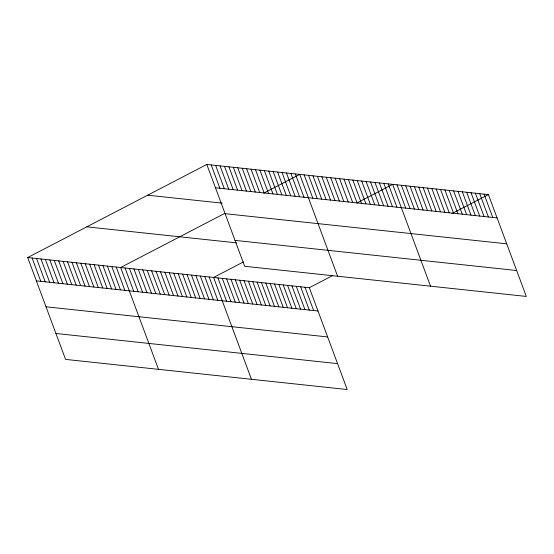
<?xml version="1.0" encoding="UTF-8"?>
<svg xmlns="http://www.w3.org/2000/svg" width="554" height="554" viewBox="0 0 554 554"><rect width="100%" height="100%" fill="white"/><g stroke="black" fill="none" stroke-linecap="round" stroke-linejoin="round"><path stroke-width="0.83" d="M27.7 257.562L309.333 287.713L347.206 389.538L65.573 359.394L27.7 257.562L206.794 164.462L488.427 194.606L526.3 296.438L244.667 266.287L206.794 164.462M224.848 213.338L120.64 267.513L158.506 369.345M263.981 192.993L299.735 174.406L337.608 276.238M243.497 261.91L213.581 277.464L251.447 379.289M356.921 202.944L392.675 184.357L430.541 286.183M309.333 287.713L332.684 275.573M451.946 213.574L488.427 194.606M215.464 187.771L497.097 217.923M147.696 195.181L222.196 203.159M225.104 213.685L506.737 243.829M235.028 240.381L516.667 270.525M86.805 226.842L236.537 242.867M36.37 280.878L318.003 311.023M46.003 306.791L327.643 336.936M55.933 333.48L337.566 363.632M484.078 194.142L492.748 217.452M479.722 193.671L488.393 216.988M475.374 193.208L484.044 216.524M471.018 192.744L479.688 216.053M466.669 192.28L475.339 215.589M462.313 191.809L470.983 215.125M457.964 191.345L466.634 214.661M453.608 190.881L462.278 214.19M449.259 190.417L457.929 213.726M444.904 189.946L453.574 213.262M440.555 189.482L449.225 212.791M436.199 189.018L444.869 212.327M431.85 188.547L440.52 211.863M427.494 188.083L436.164 211.399M423.145 187.619L431.815 210.929M418.789 187.155L427.459 210.465M414.44 186.684L423.111 210.001M410.085 186.22L418.755 209.537M405.729 185.756L414.399 209.066M401.38 185.285L410.05 208.602M397.024 184.821L405.694 208.138M388.25 183.88L396.92 207.196M383.825 183.409L392.495 206.725M379.4 182.938L388.07 206.247M374.975 182.46L383.645 205.776M370.543 181.989L379.213 205.299M366.118 181.511L374.788 204.828M361.693 181.04L370.363 204.357M357.268 180.569L365.938 203.879M352.843 180.092L361.513 203.408M348.418 179.621L357.088 202.93M343.992 179.143L352.663 202.459M339.567 178.672L348.237 201.988M335.142 178.201L343.812 201.511M330.717 177.723L339.387 201.04M326.292 177.252L334.962 200.562M321.867 176.774L330.537 200.091M317.435 176.304L326.105 199.613M313.01 175.833L321.68 199.142M308.585 175.355L317.255 198.671M304.16 174.884L312.83 198.194M295.31 173.935L303.98 197.245M290.885 173.457L299.555 196.774M286.46 172.987L295.13 196.303M282.034 172.516L290.705 195.825M277.609 172.038L286.279 195.354M273.184 171.567L281.854 194.876M268.752 171.089L277.422 194.406M264.327 170.618L272.997 193.935M304.984 287.242L313.654 310.559M259.902 170.147L268.572 193.457M300.628 286.778L309.298 310.095M255.477 169.669L264.147 192.986M296.279 286.314L304.949 309.624M251.052 169.199L259.722 192.508M291.923 285.85L300.593 309.16M246.627 168.721L255.297 192.037M287.574 285.379L296.245 308.696M242.202 168.25L250.872 191.566M283.219 284.915L291.889 308.232M237.777 167.779L246.447 191.088M278.87 284.451L287.54 307.761M233.352 167.301L242.022 190.618M274.514 283.987L283.184 307.297M228.927 166.83L237.597 190.14M270.158 283.516L278.828 306.833M224.502 166.352L233.172 189.669M265.809 283.052L274.479 306.369M220.07 165.881L228.74 189.191M261.453 282.588L270.123 305.898M215.644 165.411L224.315 188.72M257.104 282.118L265.775 305.434M211.219 164.933L219.89 188.249M252.749 281.654L261.419 304.97M248.4 281.19L257.07 304.499M244.044 280.726L252.714 304.035M239.695 280.255L248.365 303.571M235.339 279.791L244.009 303.107M230.99 279.327L239.66 302.636M226.634 278.856L235.305 302.172M222.286 278.392L230.956 301.708M217.93 277.928L226.6 301.238M209.156 276.986L217.826 300.303M204.731 276.515L213.401 299.825M200.299 276.037L208.969 299.354M195.874 275.567L204.544 298.883M191.449 275.096L200.119 298.405M187.023 274.618L195.694 297.934M182.598 274.147L191.268 297.456M178.173 273.669L186.843 296.986M173.748 273.198L182.418 296.515M169.323 272.727L177.993 296.037M164.898 272.249L173.568 295.566M160.473 271.779L169.143 295.088M156.048 271.301L164.718 294.617M151.616 270.83L160.286 294.139M147.191 270.359L155.861 293.668M142.766 269.881L151.436 293.198M138.341 269.41L147.011 292.72M133.916 268.932L142.586 292.249M129.491 268.461L138.161 291.771M125.066 267.984L133.736 291.3M116.215 267.042L124.885 290.351M111.79 266.564L120.46 289.881M107.365 266.093L116.035 289.403M102.933 265.615L111.603 288.932M98.508 265.144L107.178 288.461M94.083 264.673L102.753 287.983M89.658 264.196L98.328 287.512M85.233 263.725L93.903 287.034M80.808 263.247L89.478 286.563M76.383 262.776L85.053 286.093M71.958 262.305L80.628 285.615M67.533 261.827L76.203 285.144M63.108 261.356L71.778 284.666M58.682 260.879L67.353 284.195M54.257 260.408L62.927 283.717M49.825 259.937L58.495 283.246M45.4 259.459L54.07 282.775M40.975 258.988L49.645 282.298M36.55 258.51L45.22 281.827M32.125 258.039L40.795 281.349"/></g></svg>
